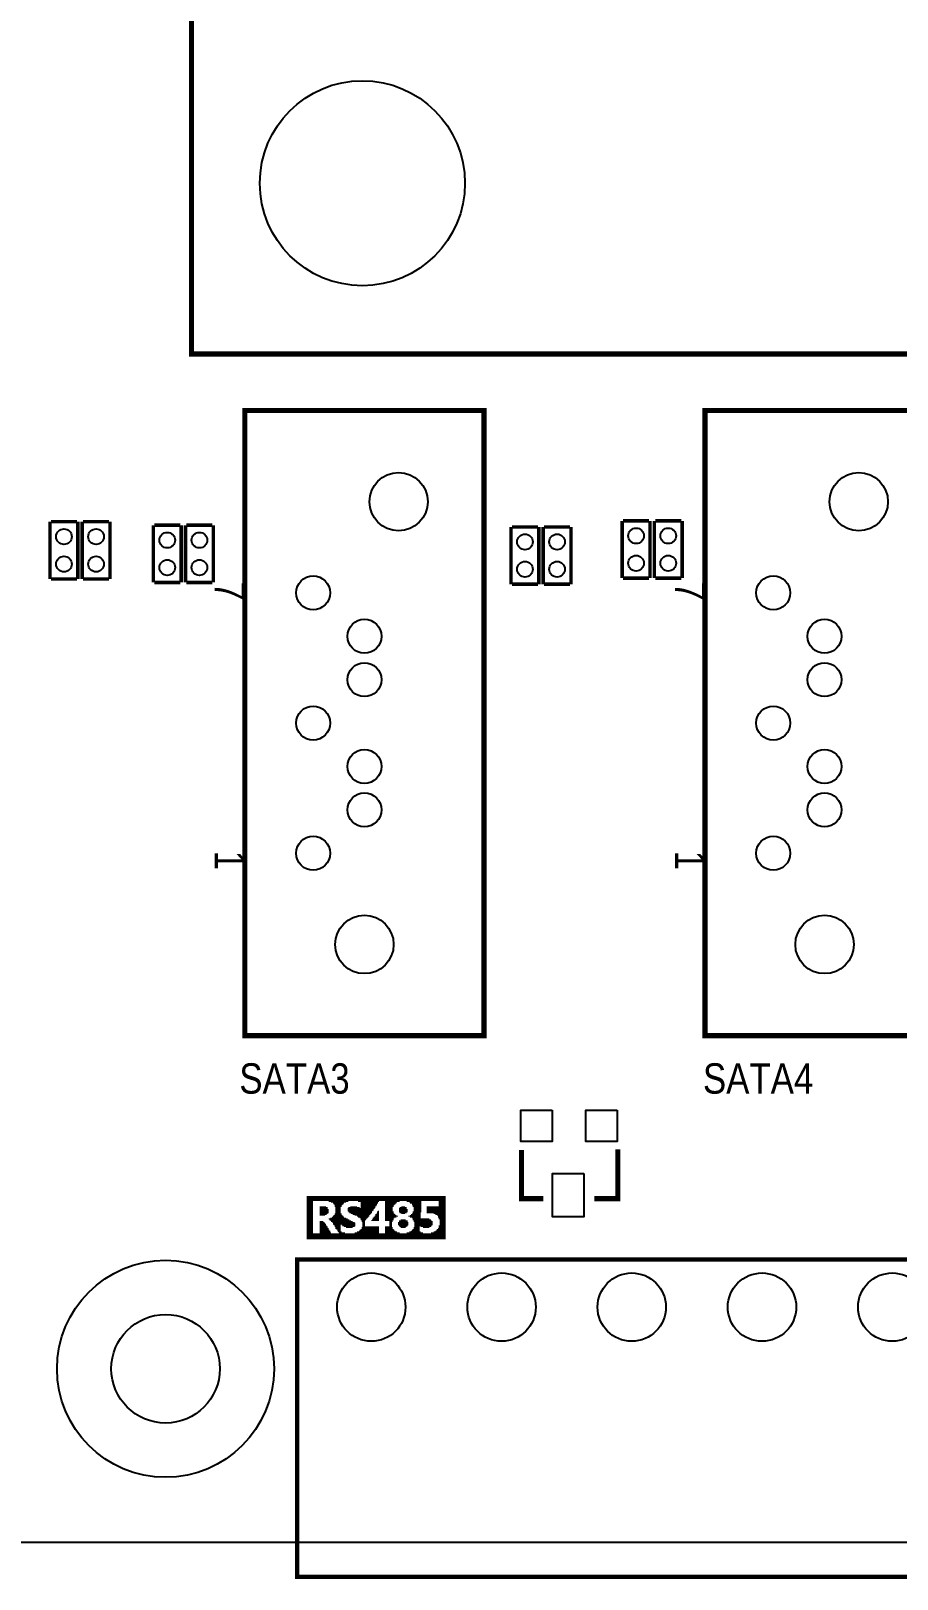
# Model space of a CAD drawing. Extents: x 4 to 274, y -3 to 190.
# Drawn here: x 123.8 to 149.14, y -2.34 to 42.96 of the extents above; entities that cross this region are included whole.
import ezdxf

# ---------------------------------------------------------------- set-up
doc = ezdxf.new("R2010")
doc.units = 0
doc.header["$MEASUREMENT"] = 0
doc.layers.get('0').update_dxf_attribs({"linetype": 'CONTINUOUS'})
for name, color, linetype in [('BG_OUTLINE', 7, 'CONTINUOUS'), ('BG_SILKSCREEN_TOP', 231, 'CONTINUOUS'), ('MA_PEN3', 231, 'CONTINUOUS'), ('PG_SILKSCREEN_TOP', 130, 'CONTINUOUS'), ('PIN_TOP', 140, 'CONTINUOUS')]:
    doc.layers.add(name, color=color, linetype=linetype)

msp = doc.modelspace()

# ---------------------------------------------------------------- linework, layer by layer
at = {"linetype": 'Continuous'}
msp.add_circle((127.7366, 3.81), 1.5875, dxfattribs=at)
at = {"layer": 'BG_OUTLINE'}
msp.add_lwpolyline([(21.5138, -1.27), (21.5138, 168.7068), (271.5006, 168.7068), (271.5006, -1.27)], close=True, dxfattribs=at)
at = {"layer": 'MA_PEN3', "const_width": 0.0254}
for points in [[(131.86918, 8.857488), (135.93318, 8.857488)], [(131.86918, 8.832088), (135.93318, 8.832088)], [(131.86918, 8.806688), (135.93318, 8.806688)], [(131.86918, 8.781288), (135.93318, 8.781288)], [(131.86918, 8.755888), (135.93318, 8.755888)], [(131.86918, 8.730488), (135.93318, 8.730488)], [(131.86918, 8.705088), (132.04698, 8.705088)], [(131.86918, 8.679688), (132.04698, 8.679688)], [(131.86918, 8.654288), (132.04698, 8.654288)], [(131.86918, 8.628888), (132.04698, 8.628888)], [(131.86918, 8.603488), (132.04698, 8.603488)], [(132.50418, 8.705088), (133.08838, 8.705088)], [(132.58038, 8.679688), (133.01218, 8.679688)], [(132.63118, 8.654288), (132.96138, 8.654288)], [(132.65658, 8.628888), (132.93598, 8.628888)], [(132.68198, 8.603488), (132.91058, 8.603488)], [(133.36778, 8.705088), (133.97738, 8.705088)], [(133.44398, 8.679688), (133.95198, 8.679688)], [(133.44398, 8.654288), (133.95198, 8.654288)], [(133.44398, 8.628888), (133.92658, 8.628888)], [(133.44398, 8.603488), (133.92658, 8.603488)], [(134.15518, 8.705088), (134.58698, 8.705088)], [(134.15518, 8.679688), (134.51078, 8.679688)], [(134.15518, 8.654288), (134.48538, 8.654288)], [(134.15518, 8.628888), (134.45998, 8.628888)], [(134.15518, 8.603488), (134.43458, 8.603488)], [(134.79018, 8.705088), (135.22198, 8.705088)], [(134.86638, 8.679688), (135.22198, 8.679688)], [(134.89178, 8.654288), (135.22198, 8.654288)], [(134.94258, 8.628888), (135.22198, 8.628888)], [(134.94258, 8.603488), (135.22198, 8.603488)], [(135.72998, 8.705088), (135.93318, 8.705088)], [(135.72998, 8.679688), (135.93318, 8.679688)], [(135.72998, 8.654288), (135.93318, 8.654288)], [(135.72998, 8.628888), (135.93318, 8.628888)], [(135.72998, 8.603488), (135.93318, 8.603488)], [(131.86918, 8.578088), (132.04698, 8.578088)], [(131.86918, 8.552688), (132.04698, 8.552688)], [(131.86918, 8.527288), (132.04698, 8.527288)], [(131.86918, 8.501888), (132.04698, 8.501888)], [(131.86918, 8.476488), (132.04698, 8.476488)], [(131.86918, 8.451088), (132.04698, 8.451088)], [(131.86918, 8.425688), (132.04698, 8.425688)], [(131.86918, 8.400288), (132.04698, 8.400288)], [(131.86918, 8.374888), (132.04698, 8.374888)], [(131.86918, 8.349488), (132.04698, 8.349488)], [(131.86918, 8.324088), (132.04698, 8.324088)], [(131.86918, 8.298688), (132.04698, 8.298688)], [(131.86918, 8.273288), (132.04698, 8.273288)], [(131.86918, 8.247888), (132.04698, 8.247888)], [(131.86918, 8.222488), (132.04698, 8.222488)], [(131.86918, 8.197088), (132.04698, 8.197088)], [(131.86918, 8.171688), (132.04698, 8.171688)], [(131.86918, 8.146288), (132.04698, 8.146288)], [(132.25018, 8.552688), (132.42798, 8.552688)], [(132.25018, 8.527288), (132.47878, 8.527288)], [(132.25018, 8.501888), (132.47878, 8.501888)], [(132.25018, 8.476488), (132.50418, 8.476488)], [(132.25018, 8.451088), (132.50418, 8.451088)], [(132.25018, 8.425688), (132.50418, 8.425688)], [(132.25018, 8.400288), (132.50418, 8.400288)], [(132.25018, 8.374888), (132.50418, 8.374888)], [(132.25018, 8.349488), (132.47878, 8.349488)], [(132.25018, 8.324088), (132.45338, 8.324088)], [(132.25018, 8.298688), (132.40258, 8.298688)], [(132.50418, 8.197088), (133.06298, 8.197088)], [(132.52958, 8.171688), (133.11378, 8.171688)], [(132.55498, 8.222488), (133.01218, 8.222488)], [(132.55498, 8.146288), (133.16458, 8.146288)], [(132.60578, 8.247888), (132.96138, 8.247888)], [(132.63118, 8.273288), (132.93598, 8.273288)], [(132.65658, 8.298688), (132.91058, 8.298688)], [(132.68198, 8.578088), (132.88518, 8.578088)], [(132.68198, 8.552688), (132.88518, 8.552688)], [(132.68198, 8.349488), (132.88518, 8.349488)], [(132.68198, 8.324088), (132.88518, 8.324088)], [(132.70738, 8.527288), (132.85978, 8.527288)], [(132.70738, 8.501888), (132.85978, 8.501888)], [(132.70738, 8.476488), (132.85978, 8.476488)], [(132.70738, 8.451088), (132.85978, 8.451088)], [(132.70738, 8.425688), (132.85978, 8.425688)], [(132.70738, 8.400288), (132.85978, 8.400288)], [(132.70738, 8.374888), (132.85978, 8.374888)], [(133.06298, 8.501888), (133.85038, 8.501888)], [(133.06298, 8.476488), (133.82498, 8.476488)], [(133.06298, 8.451088), (133.82498, 8.451088)], [(133.06298, 8.425688), (133.79958, 8.425688)], [(133.08838, 8.527288), (133.41858, 8.527288)], [(133.08838, 8.400288), (133.77418, 8.400288)], [(133.11378, 8.374888), (133.77418, 8.374888)], [(133.13918, 8.552688), (133.34238, 8.552688)], [(133.16458, 8.349488), (133.74878, 8.349488)], [(133.21538, 8.324088), (133.72338, 8.324088)], [(133.26618, 8.298688), (133.69798, 8.298688)], [(133.34238, 8.273288), (133.69798, 8.273288)], [(133.36778, 8.247888), (133.67258, 8.247888)], [(133.41858, 8.222488), (133.64718, 8.222488)], [(133.44398, 8.578088), (133.90118, 8.578088)], [(133.44398, 8.552688), (133.87578, 8.552688)], [(133.44398, 8.527288), (133.87578, 8.527288)], [(133.44398, 8.197088), (133.62178, 8.197088)], [(133.44398, 8.171688), (133.59638, 8.171688)], [(133.46938, 8.146288), (133.57098, 8.146288)], [(133.74878, 8.146288), (133.97738, 8.146288)], [(133.77418, 8.171688), (133.97738, 8.171688)], [(133.79958, 8.222488), (133.97738, 8.222488)], [(133.79958, 8.197088), (133.97738, 8.197088)], [(133.82498, 8.247888), (133.97738, 8.247888)], [(133.85038, 8.273288), (133.97738, 8.273288)], [(133.87578, 8.324088), (133.97738, 8.324088)], [(133.87578, 8.298688), (133.97738, 8.298688)], [(133.90118, 8.349488), (133.97738, 8.349488)], [(133.92658, 8.400288), (133.97738, 8.400288)], [(133.92658, 8.374888), (133.97738, 8.374888)], [(133.95198, 8.425688), (133.97738, 8.425688)], [(134.15518, 8.578088), (134.40918, 8.578088)], [(134.15518, 8.552688), (134.40918, 8.552688)], [(134.15518, 8.527288), (134.38378, 8.527288)], [(134.15518, 8.501888), (134.38378, 8.501888)], [(134.15518, 8.476488), (134.38378, 8.476488)], [(134.15518, 8.451088), (134.38378, 8.451088)], [(134.15518, 8.425688), (134.38378, 8.425688)], [(134.15518, 8.400288), (134.40918, 8.400288)], [(134.15518, 8.374888), (134.40918, 8.374888)], [(134.15518, 8.349488), (134.43458, 8.349488)], [(134.15518, 8.324088), (134.45998, 8.324088)], [(134.15518, 8.298688), (134.48538, 8.298688)], [(134.15518, 8.273288), (134.53618, 8.273288)], [(134.15518, 8.247888), (134.48538, 8.247888)], [(134.15518, 8.222488), (134.43458, 8.222488)], [(134.15518, 8.197088), (134.40918, 8.197088)], [(134.15518, 8.171688), (134.40918, 8.171688)], [(134.15518, 8.146288), (134.38378, 8.146288)], [(134.56158, 8.501888), (134.79018, 8.501888)], [(134.56158, 8.476488), (134.81558, 8.476488)], [(134.56158, 8.451088), (134.81558, 8.451088)], [(134.56158, 8.425688), (134.81558, 8.425688)], [(134.56158, 8.400288), (134.81558, 8.400288)], [(134.56158, 8.146288), (134.81558, 8.146288)], [(134.58698, 8.527288), (134.79018, 8.527288)], [(134.58698, 8.374888), (134.79018, 8.374888)], [(134.61238, 8.171688), (134.76478, 8.171688)], [(134.63778, 8.552688), (134.73938, 8.552688)], [(134.63778, 8.349488), (134.73938, 8.349488)], [(134.84098, 8.273288), (135.19658, 8.273288)], [(134.89178, 8.298688), (135.19658, 8.298688)], [(134.89178, 8.247888), (135.19658, 8.247888)], [(134.91718, 8.324088), (135.19658, 8.324088)], [(134.94258, 8.349488), (135.19658, 8.349488)], [(134.94258, 8.222488), (135.19658, 8.222488)], [(134.96798, 8.578088), (135.22198, 8.578088)], [(134.96798, 8.552688), (135.22198, 8.552688)], [(134.96798, 8.400288), (135.22198, 8.400288)], [(134.96798, 8.374888), (135.19658, 8.374888)], [(134.96798, 8.197088), (135.45058, 8.197088)], [(134.96798, 8.171688), (135.50138, 8.171688)], [(134.99338, 8.527288), (135.22198, 8.527288)], [(134.99338, 8.501888), (135.22198, 8.501888)], [(134.99338, 8.476488), (135.22198, 8.476488)], [(134.99338, 8.451088), (135.22198, 8.451088)], [(134.99338, 8.425688), (135.22198, 8.425688)], [(134.99338, 8.146288), (135.52678, 8.146288)], [(135.37438, 8.552688), (135.93318, 8.552688)], [(135.37438, 8.527288), (135.93318, 8.527288)], [(135.37438, 8.501888), (135.93318, 8.501888)], [(135.37438, 8.476488), (135.93318, 8.476488)], [(135.37438, 8.451088), (135.93318, 8.451088)], [(135.37438, 8.425688), (135.93318, 8.425688)], [(135.37438, 8.400288), (135.93318, 8.400288)], [(135.37438, 8.374888), (135.93318, 8.374888)], [(135.57758, 8.349488), (135.93318, 8.349488)], [(135.62838, 8.324088), (135.93318, 8.324088)], [(135.67918, 8.298688), (135.93318, 8.298688)], [(135.70458, 8.273288), (135.93318, 8.273288)], [(135.70458, 8.247888), (135.93318, 8.247888)], [(135.72998, 8.578088), (135.93318, 8.578088)], [(135.72998, 8.222488), (135.93318, 8.222488)], [(135.72998, 8.197088), (135.93318, 8.197088)], [(135.75538, 8.171688), (135.93318, 8.171688)], [(135.75538, 8.146288), (135.93318, 8.146288)], [(131.86918, 8.120888), (132.04698, 8.120888)], [(131.86918, 8.095488), (132.04698, 8.095488)], [(131.86918, 8.070088), (132.04698, 8.070088)], [(131.86918, 8.044688), (132.04698, 8.044688)], [(131.86918, 8.019288), (132.04698, 8.019288)], [(131.86918, 7.993888), (132.04698, 7.993888)], [(131.86918, 7.968488), (132.04698, 7.968488)], [(131.86918, 7.943088), (132.04698, 7.943088)], [(131.86918, 7.917688), (132.04698, 7.917688)], [(131.86918, 7.892288), (132.04698, 7.892288)], [(131.86918, 7.866888), (132.04698, 7.866888)], [(131.86918, 7.841488), (132.04698, 7.841488)], [(131.86918, 7.816088), (132.04698, 7.816088)], [(131.86918, 7.790688), (132.04698, 7.790688)], [(131.86918, 7.765288), (135.93318, 7.765288)], [(131.86918, 7.739888), (135.93318, 7.739888)], [(131.86918, 7.714488), (135.93318, 7.714488)], [(132.25018, 8.120888), (132.35178, 8.120888)], [(132.25018, 8.095488), (132.37718, 8.095488)], [(132.25018, 8.070088), (132.40258, 8.070088)], [(132.25018, 8.044688), (132.42798, 8.044688)], [(132.25018, 8.019288), (132.42798, 8.019288)], [(132.25018, 7.993888), (132.45338, 7.993888)], [(132.25018, 7.968488), (132.47878, 7.968488)], [(132.25018, 7.943088), (132.47878, 7.943088)], [(132.25018, 7.917688), (132.50418, 7.917688)], [(132.25018, 7.892288), (132.50418, 7.892288)], [(132.25018, 7.866888), (132.52958, 7.866888)], [(132.25018, 7.841488), (132.55498, 7.841488)], [(132.25018, 7.816088), (132.55498, 7.816088)], [(132.25018, 7.790688), (132.58038, 7.790688)], [(132.58038, 8.120888), (133.21538, 8.120888)], [(132.60578, 8.095488), (133.26618, 8.095488)], [(132.63118, 8.070088), (133.29158, 8.070088)], [(132.63118, 8.044688), (133.29158, 8.044688)], [(132.65658, 8.019288), (132.85978, 8.019288)], [(132.68198, 7.993888), (132.85978, 7.993888)], [(132.68198, 7.968488), (132.85978, 7.968488)], [(132.70738, 7.943088), (132.85978, 7.943088)], [(132.70738, 7.917688), (132.85978, 7.917688)], [(132.73278, 7.892288), (132.85978, 7.892288)], [(132.75818, 7.866888), (132.85978, 7.866888)], [(132.75818, 7.841488), (132.85978, 7.841488)], [(132.78358, 7.816088), (132.88518, 7.816088)], [(132.80898, 7.790688), (132.98678, 7.790688)], [(132.88518, 8.019288), (133.29158, 8.019288)], [(132.91058, 7.993888), (133.29158, 7.993888)], [(132.96138, 7.968488), (133.26618, 7.968488)], [(133.01218, 7.943088), (133.21538, 7.943088)], [(133.26618, 7.790688), (133.97738, 7.790688)], [(133.34238, 7.816088), (133.97738, 7.816088)], [(133.39318, 7.841488), (133.97738, 7.841488)], [(133.41858, 7.866888), (133.97738, 7.866888)], [(133.44398, 7.892288), (133.97738, 7.892288)], [(133.46938, 8.120888), (133.57098, 8.120888)], [(133.46938, 7.943088), (133.97738, 7.943088)], [(133.46938, 7.917688), (133.97738, 7.917688)], [(133.49478, 8.095488), (133.57098, 8.095488)], [(133.49478, 8.070088), (133.57098, 8.070088)], [(133.49478, 8.044688), (133.57098, 8.044688)], [(133.49478, 8.019288), (133.57098, 8.019288)], [(133.49478, 7.993888), (133.57098, 7.993888)], [(133.49478, 7.968488), (133.97738, 7.968488)], [(134.15518, 7.968488), (134.35838, 7.968488)], [(134.15518, 7.943088), (134.38378, 7.943088)], [(134.15518, 7.917688), (134.38378, 7.917688)], [(134.15518, 7.892288), (134.40918, 7.892288)], [(134.15518, 7.866888), (134.43458, 7.866888)], [(134.15518, 7.841488), (134.45998, 7.841488)], [(134.15518, 7.816088), (134.51078, 7.816088)], [(134.15518, 7.790688), (134.58698, 7.790688)], [(134.28218, 8.120888), (134.38378, 8.120888)], [(134.28218, 8.095488), (134.35838, 8.095488)], [(134.28218, 8.070088), (134.35838, 8.070088)], [(134.28218, 8.044688), (134.35838, 8.044688)], [(134.28218, 8.019288), (134.35838, 8.019288)], [(134.28218, 7.993888), (134.35838, 7.993888)], [(134.53618, 8.095488), (134.84098, 8.095488)], [(134.53618, 8.070088), (134.84098, 8.070088)], [(134.53618, 8.044688), (134.84098, 8.044688)], [(134.53618, 8.019288), (134.84098, 8.019288)], [(134.56158, 8.120888), (134.81558, 8.120888)], [(134.56158, 7.993888), (134.81558, 7.993888)], [(134.58698, 7.968488), (134.79018, 7.968488)], [(134.61238, 7.943088), (134.76478, 7.943088)], [(134.79018, 7.790688), (135.27278, 7.790688)], [(134.86638, 7.816088), (135.19658, 7.816088)], [(134.91718, 7.841488), (135.17118, 7.841488)], [(134.94258, 7.866888), (135.17118, 7.866888)], [(134.96798, 7.892288), (135.17118, 7.892288)], [(134.99338, 8.120888), (135.55218, 8.120888)], [(134.99338, 7.943088), (135.17118, 7.943088)], [(134.99338, 7.917688), (135.17118, 7.917688)], [(135.01878, 8.095488), (135.55218, 8.095488)], [(135.01878, 8.070088), (135.55218, 8.070088)], [(135.01878, 8.044688), (135.55218, 8.044688)], [(135.01878, 8.019288), (135.55218, 8.019288)], [(135.01878, 7.993888), (135.52678, 7.993888)], [(135.01878, 7.968488), (135.17118, 7.968488)], [(135.19658, 7.968488), (135.50138, 7.968488)], [(135.27278, 7.943088), (135.45058, 7.943088)], [(135.50138, 7.790688), (135.93318, 7.790688)], [(135.57758, 7.816088), (135.93318, 7.816088)], [(135.62838, 7.841488), (135.93318, 7.841488)], [(135.65378, 7.866888), (135.93318, 7.866888)], [(135.67918, 7.892288), (135.93318, 7.892288)], [(135.70458, 7.917688), (135.93318, 7.917688)], [(135.72998, 7.993888), (135.93318, 7.993888)], [(135.72998, 7.968488), (135.93318, 7.968488)], [(135.72998, 7.943088), (135.93318, 7.943088)], [(135.75538, 8.120888), (135.93318, 8.120888)], [(135.75538, 8.095488), (135.93318, 8.095488)], [(135.75538, 8.070088), (135.93318, 8.070088)], [(135.75538, 8.044688), (135.93318, 8.044688)], [(135.75538, 8.019288), (135.93318, 8.019288)], [(131.86918, 7.689088), (135.93318, 7.689088)], [(131.86918, 7.663688), (135.93318, 7.663688)], [(131.86918, 7.638288), (135.93318, 7.638288)], [(131.86918, 7.612888), (135.93318, 7.612888)]]:
    msp.add_lwpolyline(points, dxfattribs=at)
at = {"layer": 'PG_SILKSCREEN_TOP'}
for points, const_width in [([(188.49594, 33.50768), (188.49594, 113.50752), (128.49606, 113.50752), (128.49606, 33.50768), (188.49594, 33.50768)], 0.1524), ([(137.05459, 31.857696), (137.05459, 13.557504), (130.054604, 13.557504), (130.054604, 31.857696), (137.05459, 31.857696)], 0.1524), ([(150.51659, 31.857696), (150.51659, 13.557504), (143.516604, 13.557504), (143.516604, 31.857696), (150.51659, 31.857696)], 0.1524), ([(124.3584, 26.924), (124.3584, 28.6004)], 0.1016), ([(124.3838, 28.6004), (125.1458, 28.6004)], 0.1016), ([(125.1712, 28.6004), (125.1712, 26.924)], 0.1016), ([(125.2982, 26.924), (125.2982, 28.6004)], 0.1016), ([(125.3236, 28.6004), (126.0856, 28.6004)], 0.1016), ([(126.111, 28.6004), (126.111, 26.924)], 0.1016), ([(127.381, 26.8224), (127.381, 28.4988)], 0.1016), ([(127.4064, 28.4988), (128.1684, 28.4988)], 0.1016), ([(128.1938, 28.4988), (128.1938, 26.8224)], 0.1016), ([(128.3208, 26.8224), (128.3208, 28.4988)], 0.1016), ([(128.3462, 28.4988), (129.1082, 28.4988)], 0.1016), ([(129.1336, 28.4988), (129.1336, 26.8224)], 0.1016), ([(141.097, 26.9494), (141.097, 28.6258)], 0.1016), ([(141.1224, 28.6258), (141.8844, 28.6258)], 0.1016), ([(141.9098, 28.6258), (141.9098, 26.9494)], 0.1016), ([(142.0368, 26.9494), (142.0368, 28.6258)], 0.1016), ([(142.0622, 28.6258), (142.8242, 28.6258)], 0.1016), ([(142.8496, 28.6258), (142.8496, 26.9494)], 0.1016), ([(137.8458, 26.7716), (137.8458, 28.448)], 0.1016), ([(137.8712, 28.448), (138.6332, 28.448)], 0.1016), ([(138.6586, 28.448), (138.6586, 26.7716)], 0.1016), ([(138.7856, 26.7716), (138.7856, 28.448)], 0.1016), ([(138.811, 28.448), (139.573, 28.448)], 0.1016), ([(139.5984, 28.448), (139.5984, 26.7716)], 0.1016), ([(125.1458, 26.924), (124.3838, 26.924)], 0.1016), ([(126.0856, 26.924), (125.3236, 26.924)], 0.1016), ([(128.1684, 26.8224), (127.4064, 26.8224)], 0.1016), ([(129.1082, 26.8224), (128.3462, 26.8224)], 0.1016), ([(138.6332, 26.7716), (137.8712, 26.7716)], 0.1016), ([(139.573, 26.7716), (138.811, 26.7716)], 0.1016), ([(141.8844, 26.9494), (141.1224, 26.9494)], 0.1016), ([(142.8242, 26.9494), (142.0622, 26.9494)], 0.1016), ([(138.7856, 8.7884), (138.1506, 8.7884), (138.1506, 10.2108)], 0.1524), ([(140.2842, 8.7884), (140.97, 8.7884), (140.97, 10.2362)], 0.1524), ([(154.973528, -2.280666), (131.589272, -2.280666), (131.589272, 7.00659), (154.973528, 7.00659), (154.973528, -2.280666)], 0.127)]:
    msp.add_lwpolyline(points, dxfattribs=dict(at, const_width=const_width))
at = {"layer": 'PIN_TOP'}
for points in [[(139.04468, 11.3792), (139.04468, 10.4648), (138.13028, 10.4648), (138.13028, 11.3792)], [(140.9446, 11.3792), (140.9446, 10.4648), (140.0302, 10.4648), (140.0302, 11.3792)], [(139.974574, 9.527032), (139.974574, 8.257032), (139.060174, 8.257032), (139.060174, 9.527032)]]:
    msp.add_lwpolyline(points, close=True, dxfattribs=at)
for centre, radius in [((133.49605, 38.50767), 2.999994), ((134.554722, 29.187648), 0.853948), ((148.016722, 29.187648), 0.853948), ((124.7648, 28.163012), 0.2286), ((125.7046, 28.163012), 0.2286), ((127.7874, 28.061412), 0.2286), ((128.7272, 28.061412), 0.2286), ((138.2522, 28.010612), 0.2286), ((139.192, 28.010612), 0.2286), ((141.5034, 28.188412), 0.2286), ((142.4432, 28.188412), 0.2286), ((124.7648, 27.361388), 0.2286), ((125.7046, 27.361388), 0.2286), ((127.7874, 27.259788), 0.2286), ((128.7272, 27.259788), 0.2286), ((138.2522, 27.208988), 0.2286), ((139.192, 27.208988), 0.2286), ((141.5034, 27.386788), 0.2286), ((142.4432, 27.386788), 0.2286), ((132.0546, 26.5176), 0.496951), ((145.5166, 26.5176), 0.496951), ((133.554724, 25.2476), 0.496951), ((147.016724, 25.2476), 0.496951), ((133.554724, 23.9776), 0.496951), ((147.016724, 23.9776), 0.496951), ((132.0546, 22.7076), 0.496951), ((145.5166, 22.7076), 0.496951), ((133.554724, 21.4376), 0.496951), ((147.016724, 21.4376), 0.496951), ((133.554724, 20.1676), 0.496951), ((147.016724, 20.1676), 0.496951), ((132.0546, 18.8976), 0.496951), ((145.5166, 18.8976), 0.496951), ((133.554724, 16.227552), 0.853948), ((147.016724, 16.227552), 0.853948), ((127.7366, 3.81), 3.175), ((133.7564, 5.6134), 0.999998), ((137.5664, 5.6134), 0.999998), ((141.3764, 5.6134), 0.999998), ((145.1864, 5.6134), 0.999998), ((148.9964, 5.6134), 0.999998)]:
    msp.add_circle(centre, radius, dxfattribs=at)

# ---------------------------------------------------------------- texts
at = {"layer": 'BG_SILKSCREEN_TOP', "width": 0.857143}
for s, p in [('SATA3', (129.8956, 11.8618)), ('SATA4', (143.4592, 11.8618))]:
    msp.add_text(s, height=0.889, dxfattribs=at).set_placement(p)
at = {"layer": 'PG_SILKSCREEN_TOP', "width": 0.857143}
for s, p in [('7', (129.175764, 26.8478)), ('7', (142.637764, 26.8478)), ('1', (129.175764, 18.9738)), ('1', (142.637764, 18.9738))]:
    msp.add_text(s, height=0.889, rotation=270, dxfattribs=at).set_placement(p)

doc.saveas('drawing.dxf')
